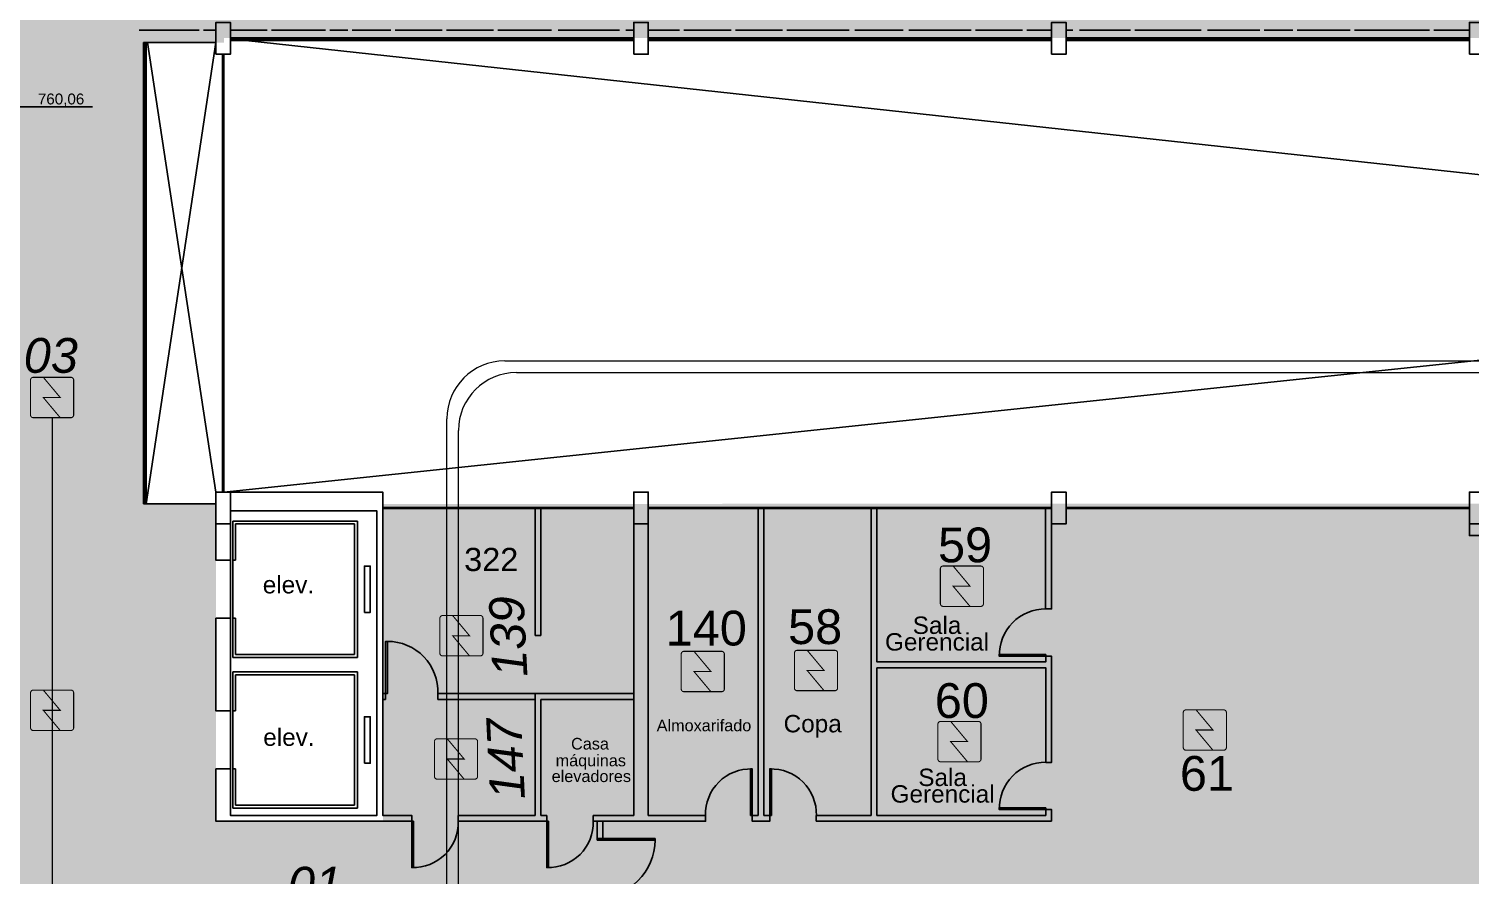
# Model space of a CAD drawing. Header units: metres. Extents: x -331 to 2982, y 362 to 2539.
# Drawn here: x 769.76 to 794.6, y 2189.39 to 2203.98 of the extents above; entities that cross this region are included whole.
import ezdxf
from ezdxf.enums import TextEntityAlignment as Align

# ---------------------------------------------------------------- set-up
doc = ezdxf.new("R2010")
doc.units = ezdxf.units.M
for name, color, linetype in [('72_EGR_BASE_PRIMITIVE', 7, 'Continuous'), ('ALV', 251, 'Continuous'), ('Cota Nivel', 251, 'Continuous'), ('CX', 251, 'Continuous'), ('Det', 251, 'Continuous'), ('DET. FUMAÇA', 1, 'Continuous'), ('Det_Vigas', 251, 'Continuous'), ('Div', 251, 'Continuous'), ('Est', 251, 'Continuous'), ('Pis', 251, 'Continuous'), ('SALAS NOVAS', 7, 'Continuous'), ('Texto_Salas', 251, 'Continuous'), ('vid', 251, 'Continuous')]:
    doc.layers.add(name, color=color, linetype=linetype)
doc.layers.add('_corredores', color=251, linetype='Continuous', plot=False)
doc.layers.add('_salas', color=251, linetype='Continuous', plot=False)
doc.styles.add('DESTAQUE', font='arial.ttf', dxfattribs={"height": 0.4})
doc.styles.get("Standard").update_dxf_attribs({"font": 'arial.ttf', "height": 0.3})
doc.styles.add('X3G_ENTITY_1416AFBF', font='arial.ttf', dxfattribs={"height": 0.6})
doc.styles.add('X3G_ENTITY_1416C315', font='arial.ttf', dxfattribs={"height": 0.6})
doc.styles.add('X3G_ENTITY_1416C318', font='arial.ttf', dxfattribs={"height": 0.6})
doc.styles.add('X3G_ENTITY_14222144', font='arial.ttf', dxfattribs={"height": 0.2})
doc.styles.add('X3G_ENTITY_14222185', font='arial.ttf', dxfattribs={"height": 0.3})
doc.styles.add('X3G_ENTITY_14222206', font='arial.ttf', dxfattribs={"height": 0.3})
doc.styles.add('X3G_ENTITY_14222247', font='arial.ttf', dxfattribs={"height": 0.3})
doc.styles.add('X3G_ENTITY_14222289', font='arial.ttf', dxfattribs={"height": 0.3})
doc.styles.add('X3G_ENTITY_1422228A', font='arial.ttf', dxfattribs={"height": 0.3})
doc.styles.add('X3G_ENTITY_142222C9', font='arial.ttf', dxfattribs={"height": 0.6})
doc.styles.add('X3G_ENTITY_14222306', font='arial.ttf', dxfattribs={"height": 0.6})
doc.styles.add('X3G_ENTITY_14222343', font='arial.ttf', dxfattribs={"height": 0.6})
doc.styles.add('X3G_ENTITY_14222380', font='arial.ttf', dxfattribs={"height": 0.6})
doc.styles.add('X3G_ENTITY_1422298B', font='arial.ttf', dxfattribs={"height": 0.6})

# ---------------------------------------------------------------- blocks, each defined once
blk = doc.blocks.new('Detector de fumaça')
at = {"layer": 'DET. FUMAÇA', "linetype": 'Continuous', "lineweight": 15, "const_width": 0.0187}
blk.add_lwpolyline([(774.599, 539.816), (775.249, 539.816, -0.414214), (775.296, 539.769), (775.296, 539.167, -0.414214), (775.249, 539.12), (774.599, 539.12, -0.414214), (774.553, 539.167), (774.553, 539.769, -0.414214)], format="xyb", close=True, dxfattribs=at)
blk.add_lwpolyline([(774.773, 539.816), (775.064, 539.468), (774.773, 539.468), (775.064, 539.12)], dxfattribs=at)

msp = doc.modelspace()

# ---------------------------------------------------------------- hatches: boundary and pattern name
at = {"layer": '_corredores', "transparency": 33554508}
h = msp.add_hatch(color=256, dxfattribs=at)
h.dxf.hatch_style = 1
h.paths.add_polyline_path([(851.611, 2224.542), (870.381, 2224.542), (870.381, 2226.378), (870.191, 2226.378), (870.191, 2226.575), (870.005, 2226.762), (866.306, 2226.763), (866.29, 2226.729), (866.185, 2226.811), (865.424, 2227.572), (863.996, 2227.572), (862.567, 2227.572), (861.757, 2226.763), (861.722, 2226.763), (861.718, 2226.762), (861.705, 2226.761), (861.687, 2226.761), (858.092, 2226.763), (857.746, 2226.416), (857.399, 2226.763), (853.806, 2226.763), (853.79, 2226.729), (853.686, 2226.811), (852.924, 2227.572), (851.496, 2227.572), (849.749, 2227.572), (849.749, 2226.812), (849.609, 2226.812), (849.609, 2229.892), (844.805, 2229.892), (844.805, 2226.871), (844.864, 2226.812), (845.246, 2227.194), (845.628, 2226.812), (845.246, 2226.43), (844.805, 2226.871), (844.805, 2226.753), (844.815, 2226.763), (840.708, 2226.763), (840.376, 2226.43), (840.043, 2226.763), (836.436, 2226.763), (836.42, 2226.729), (836.316, 2226.811), (835.554, 2227.572), (834.126, 2227.572), (832.698, 2227.572), (831.888, 2226.763), (831.852, 2226.763), (831.849, 2226.762), (831.835, 2226.761), (831.817, 2226.761), (828.223, 2226.763), (827.876, 2226.416), (827.529, 2226.763), (823.936, 2226.763), (823.92, 2226.729), (823.815, 2226.811), (823.054, 2227.572), (821.626, 2227.572), (820.197, 2227.572), (819.387, 2226.763), (819.352, 2226.763), (819.348, 2226.762), (819.335, 2226.761), (819.317, 2226.761), (815.722, 2226.763), (815.376, 2226.416), (815.029, 2226.763), (811.436, 2226.763), (811.42, 2226.729), (811.315, 2226.811), (810.554, 2227.572), (809.126, 2227.572), (807.697, 2227.572), (806.887, 2226.763), (806.852, 2226.763), (806.848, 2226.762), (806.835, 2226.761), (806.817, 2226.761), (803.222, 2226.763), (802.876, 2226.416), (802.529, 2226.763), (798.936, 2226.763), (798.92, 2226.729), (798.815, 2226.811), (798.054, 2227.572), (796.626, 2227.572), (795.197, 2227.572), (794.387, 2226.763), (794.352, 2226.763), (794.348, 2226.762), (794.335, 2226.761), (794.317, 2226.761), (790.722, 2226.763), (790.376, 2226.416), (790.029, 2226.763), (786.436, 2226.763), (786.42, 2226.729), (786.315, 2226.811), (785.554, 2227.572), (784.126, 2227.572), (782.697, 2227.572), (781.887, 2226.763), (781.852, 2226.763), (781.848, 2226.762), (781.835, 2226.761), (781.817, 2226.761), (778.222, 2226.763), (777.876, 2226.416), (777.529, 2226.763), (773.936, 2226.763), (773.92, 2226.729), (773.816, 2226.811), (773.054, 2227.572), (771.626, 2227.572), (770.197, 2227.572), (769.387, 2226.763), (769.352, 2226.763), (769.348, 2226.762), (769.335, 2226.761), (769.317, 2226.761), (765.617, 2226.762), (765.431, 2226.575), (765.431, 2226.378), (765.241, 2226.378), (765.241, 2224.542), (770.086, 2224.542), (770.086, 2214.629), (770.226, 2214.629), (770.226, 2205.509), (767.338, 2205.509), (767.338, 2207.704), (766.211, 2207.704), (766.211, 2205.509), (751.111, 2205.509), (751.111, 2210.741), (749.911, 2210.741), (749.911, 2205.509), (746.061, 2205.509), (746.061, 2201.894), (748.431, 2201.894), (748.431, 2203.594), (748.031, 2203.594), (748.031, 2203.794), (754.456, 2203.794), (754.456, 2203.594), (754.131, 2203.594), (754.131, 2201.894), (754.456, 2201.894), (754.456, 2201.694), (754.456, 2201.169), (757.956, 2201.169), (757.956, 2203.569), (757.956, 2203.769), (768.011, 2203.769), (768.011, 2203.749), (768.816, 2203.749), (768.816, 2195.789), (767.986, 2195.789), (767.986, 2195.769), (762.346, 2195.769), (761.071, 2195.769), (761.071, 2193.044), (754.156, 2193.044), (752.481, 2193.044), (752.481, 2160.519), (752.481, 2157.069), (754.081, 2157.069), (754.081, 2160.544), (753.906, 2160.544), (753.906, 2163.419), (754.171, 2163.419), (754.171, 2187.629), (760.806, 2187.629), (760.806, 2187.719), (773.011, 2187.719), (775.861, 2187.719), (782.791, 2187.719), (782.791, 2190.319), (775.861, 2190.319), (772.986, 2190.319), (772.986, 2195.79), (771.756, 2195.789), (771.756, 2203.744), (773.121, 2203.744), (773.121, 2203.829), (845.141, 2203.829), (845.141, 2195.819), (845.261, 2195.819), (845.261, 2190.319), (839.761, 2190.319), (839.761, 2188.494), (845.261, 2188.494), (845.261, 2187.569), (849.661, 2187.569), (849.661, 2185.094), (852.261, 2185.094), (852.261, 2183.894), (853.061, 2183.894), (853.061, 2176.889), (852.261, 2176.889), (852.261, 2175.254), (853.061, 2175.254), (853.061, 2168.394), (852.261, 2168.394), (852.261, 2166.994), (853.061, 2166.994), (853.061, 2159.489), (825.261, 2159.489), (825.261, 2158.669), (814.561, 2158.669), (814.561, 2159.469), (811.031, 2159.469), (811.031, 2158.069), (813.081, 2158.069), (813.081, 2157.769), (812.881, 2157.769), (812.881, 2156.869), (827.081, 2156.869), (827.081, 2158.069), (854.661, 2158.069), (854.661, 2183.893), (855.756, 2183.893), (855.756, 2184.657), (854.661, 2184.657), (854.661, 2186.757), (855.756, 2186.757), (855.756, 2187.519), (852.011, 2187.519), (852.011, 2187.719), (870.321, 2187.719), (870.321, 2195.769), (866.411, 2195.769), (866.411, 2195.773), (852.411, 2195.789), (852.411, 2195.699), (852.411, 2190.369), (849.561, 2190.369), (849.561, 2205.509), (845.001, 2205.509), (845.001, 2208.659), (849.561, 2208.659), (849.561, 2208.919), (849.561, 2212.194), (852.211, 2212.194), (852.211, 2214.629), (851.611, 2214.629)])
h.paths.add_polyline_path([(845.931, 2221.609), (845.47, 2221.609), (845.47, 2222.029), (843.97, 2222.029), (843.97, 2221.609), (843.95, 2220.109), (845.93, 2220.109), (845.931, 2214.629), (846.008, 2214.629), (846.008, 2210.809), (843.811, 2210.809), (843.811, 2205.509), (835.011, 2205.509), (835.011, 2210.809), (833.811, 2210.809), (833.811, 2205.509), (825.011, 2205.509), (825.011, 2210.809), (823.811, 2210.809), (823.811, 2205.509), (815.011, 2205.509), (815.011, 2210.809), (813.811, 2210.809), (813.811, 2205.509), (805.011, 2205.509), (805.011, 2210.809), (803.811, 2210.809), (803.811, 2205.509), (795.011, 2205.509), (795.011, 2210.809), (793.811, 2210.809), (793.811, 2205.509), (785.011, 2205.509), (785.011, 2210.809), (783.811, 2210.809), (783.811, 2205.509), (775.011, 2205.509), (775.011, 2210.809), (773.981, 2210.809), (773.981, 2205.509), (773.196, 2205.509), (773.196, 2214.629), (773.126, 2214.629), (773.125, 2220.109), (775.146, 2220.109), (775.146, 2221.609), (775.126, 2221.609), (775.126, 2222.029), (773.626, 2222.029), (773.626, 2221.609), (773.166, 2221.609), (773.166, 2224.542), (845.931, 2224.541)], flags=16)
h.paths.add_polyline_path([(851.496, 2226.43), (851.114, 2226.812), (851.496, 2227.194), (851.878, 2226.812)], flags=16)
h.paths.add_polyline_path([(834.508, 2226.812), (834.126, 2226.43), (833.744, 2226.812), (834.126, 2227.194)], flags=16)
h.paths.add_polyline_path([(863.614, 2226.812), (863.996, 2227.194), (864.378, 2226.812), (863.996, 2226.43)], flags=16)
h.paths.add_polyline_path([(822.008, 2226.812), (821.626, 2226.43), (821.244, 2226.812), (821.626, 2227.194)], flags=16)
h.paths.add_polyline_path([(864.389, 2190.556), (864.551, 2190.634), (864.712, 2190.35), (866.013, 2191.248, -0.431733), (866.332, 2192.391), (865.598, 2193.79), (865.28, 2193.589), (865.172, 2193.734, -2.788173)], flags=16)
h.paths.add_polyline_path([(809.508, 2226.812), (809.126, 2226.43), (808.744, 2226.812), (809.126, 2227.194)], flags=16)
h.paths.add_polyline_path([(797.008, 2226.812), (796.626, 2226.43), (796.244, 2226.812), (796.626, 2227.194)], flags=16)
h.paths.add_polyline_path([(784.507, 2226.812), (784.126, 2226.43), (783.744, 2226.812), (784.126, 2227.194)], flags=16)
h.paths.add_polyline_path([(772.008, 2226.812), (771.626, 2226.43), (771.244, 2226.812), (771.626, 2227.194)], flags=16)
h.paths.add_polyline_path([(767.557, 2193.922), (767.41, 2193.819), (767.205, 2194.063), (766.31, 2193.169, -0.414214), (766.31, 2192.369), (767.205, 2191.475), (767.41, 2191.719), (767.557, 2191.616, -3.171595)], flags=16)
at = {"layer": '_salas', "transparency": 33554559}
h = msp.add_hatch(color=256, dxfattribs=at)
h.dxf.hatch_style = 1
h.paths.add_polyline_path([(839.661, 2195.817), (775.861, 2195.791), (775.861, 2190.319), (782.791, 2190.319), (782.791, 2187.719), (775.861, 2187.719), (775.861, 2183.019), (799.661, 2183.019), (799.661, 2183.219), (799.261, 2183.219), (799.261, 2187.519), (806.361, 2187.519), (806.361, 2184.769), (809.061, 2184.769), (809.061, 2184.569), (810.961, 2184.569), (810.961, 2185.099), (815.161, 2185.099), (815.161, 2187.419), (817.261, 2187.419), (817.261, 2185.099), (839.261, 2185.094), (839.261, 2182.894), (845.151, 2182.894), (845.151, 2159.489), (853.061, 2159.489), (853.061, 2166.994), (852.261, 2166.994), (852.261, 2168.394), (853.061, 2168.394), (853.061, 2175.254), (852.261, 2175.254), (852.261, 2176.889), (853.061, 2176.889), (853.061, 2183.894), (852.261, 2183.894), (852.261, 2185.094), (849.661, 2185.094), (849.661, 2187.569), (845.261, 2187.569), (845.261, 2188.494), (839.761, 2188.494), (839.761, 2190.319), (839.661, 2190.319)])

# ---------------------------------------------------------------- linework, layer by layer
at = {"layer": '72_EGR_BASE_PRIMITIVE', "color": 251, "linetype": 'Continuous', "lineweight": -3, "true_color": 0x5f5f5f}
for p, q in [((782.326, 2195.711), (782.326, 2190.421)), ((782.426, 2190.421), (782.426, 2195.711)), ((784.273, 2195.711), (784.273, 2190.421)), ((787.277, 2193.981), (787.277, 2195.711)), ((787.277, 2194.124), (787.277, 2194.124)), ((784.373, 2193.774), (784.373, 2193.774)), ((784.273, 2193.066), (784.273, 2192.966)), ((783.33, 2190.321), (783.33, 2190.421)), ((784.273, 2190.421), (783.33, 2190.421)), ((787.384, 2190.321), (783.33, 2190.321))]:
    msp.add_line(p, q, dxfattribs=at)
at = {"layer": '72_EGR_BASE_PRIMITIVE', "color": 251, "linetype": 'Continuous', "lineweight": -3, "true_color": 0x5f5f5f, "extrusion": (0, 0, -1)}
for p, q in [((784.373, 2190.421), (784.373, 2192.966)), ((782.326, 2190.421), (782.226, 2190.421)), ((787.284, 2190.421), (784.373, 2190.421)), ((787.284, 2190.551), (787.284, 2190.421))]:
    msp.add_line(p, q, dxfattribs=at)
at = {"layer": '72_EGR_BASE_PRIMITIVE', "color": 251, "linetype": 'Continuous', "lineweight": -3, "true_color": 0x5f5f5f}
for points in [[(784.373, 2195.711), (784.373, 2193.066), (787.284, 2193.066), (787.284, 2193.166), (787.384, 2193.166), (787.384, 2191.335), (787.284, 2191.335)], [(787.284, 2193.98), (787.384, 2193.98), (787.384, 2193.98), (787.384, 2195.711)], [(784.373, 2192.966), (787.284, 2192.966), (787.284, 2191.335)], [(780.434, 2190.421), (781.421, 2190.421), (781.421, 2190.321), (780.434, 2190.321)], [(787.384, 2190.321), (787.384, 2190.521), (787.284, 2190.521), (787.284, 2190.421)]]:
    msp.add_lwpolyline(points, dxfattribs=at)
at = {"layer": '72_EGR_BASE_PRIMITIVE', "color": 251, "linetype": 'Continuous', "lineweight": -3, "true_color": 0x5f5f5f, "extrusion": (0, 0, -1)}
msp.add_lwpolyline([(-782.426, 2190.421), (-782.526, 2190.421), (-782.526, 2190.321), (-782.226, 2190.321), (-782.226, 2190.421)], dxfattribs=at)
at = {"layer": 'ALV', "color": 251}
for p, q in [((775.859, 2190.421), (775.859, 2195.996)), ((775.859, 2190.421), (775.859, 2195.996)), ((775.759, 2190.421), (775.759, 2195.671)), ((775.759, 2190.421), (775.759, 2195.671)), ((772.984, 2194.821), (772.984, 2195.446)), ((773.234, 2194.821), (773.234, 2195.446)), ((780.184, 2195.446), (780.184, 2190.421)), ((780.184, 2195.446), (780.184, 2190.421)), ((780.184, 2195.446), (780.184, 2190.421)), ((780.184, 2195.446), (780.184, 2190.421)), ((780.434, 2190.421), (780.434, 2195.446)), ((780.434, 2190.421), (780.434, 2195.446)), ((780.434, 2190.421), (780.434, 2195.446)), ((780.434, 2190.421), (780.434, 2195.446)), ((780.434, 2195.421), (780.434, 2190.421)), ((780.434, 2195.421), (780.434, 2190.421)), ((794.584, 2195.246), (794.584, 2195.446)), ((794.834, 2195.246), (794.584, 2195.246)), ((772.984, 2192.221), (772.984, 2193.821)), ((773.234, 2193.821), (772.984, 2193.821)), ((773.234, 2192.221), (773.234, 2193.821)), ((772.984, 2192.221), (773.234, 2192.221)), ((772.984, 2190.321), (772.984, 2191.221)), ((773.234, 2190.421), (773.234, 2191.221)), ((776.359, 2190.321), (772.984, 2190.321)), ((775.759, 2190.421), (773.234, 2190.421)), ((777.159, 2190.421), (778.484, 2190.421)), ((777.159, 2190.421), (778.484, 2190.421)), ((777.159, 2190.321), (778.684, 2190.321)), ((777.159, 2190.321), (778.684, 2190.321)), ((780.184, 2190.421), (779.484, 2190.421)), ((780.184, 2190.421), (779.484, 2190.421)), ((780.184, 2190.421), (779.484, 2190.421)), ((780.184, 2190.421), (779.484, 2190.421)), ((779.484, 2190.321), (780.434, 2190.321)), ((779.484, 2190.321), (780.434, 2190.321)), ((779.484, 2190.321), (780.434, 2190.321)), ((779.484, 2190.321), (780.434, 2190.321))]:
    msp.add_line(p, q, dxfattribs=at)
at = {"layer": 'ALV'}
for p, q in [((775.859, 2190.421), (775.859, 2195.996)), ((775.759, 2190.421), (775.759, 2195.671)), ((778.484, 2193.521), (778.484, 2195.711)), ((778.484, 2195.711), (778.484, 2193.521)), ((778.584, 2193.521), (778.584, 2195.711)), ((778.584, 2193.521), (778.584, 2195.711)), ((780.184, 2195.446), (780.184, 2190.421)), ((780.184, 2195.446), (780.184, 2190.421)), ((780.434, 2190.421), (780.434, 2195.446)), ((780.434, 2190.421), (780.434, 2195.446)), ((780.434, 2195.421), (780.434, 2190.421)), ((778.584, 2193.521), (778.484, 2193.521)), ((775.909, 2192.421), (775.859, 2192.421)), ((775.909, 2192.521), (775.909, 2192.421)), ((778.484, 2190.421), (778.484, 2192.521)), ((778.484, 2192.521), (778.484, 2190.421)), ((780.184, 2192.521), (778.484, 2192.521)), ((778.584, 2190.421), (778.584, 2192.421)), ((780.184, 2192.421), (778.584, 2192.421)), ((777.159, 2190.321), (777.159, 2190.421)), ((777.159, 2190.421), (778.484, 2190.421)), ((777.159, 2190.421), (777.159, 2190.321)), ((777.159, 2190.321), (778.684, 2190.321)), ((778.684, 2190.421), (778.584, 2190.421)), ((778.684, 2190.421), (778.584, 2190.421)), ((778.684, 2190.321), (778.684, 2190.421)), ((778.684, 2190.321), (778.684, 2190.421)), ((780.184, 2190.421), (779.484, 2190.421)), ((779.484, 2190.421), (779.484, 2190.321)), ((780.184, 2190.421), (779.484, 2190.421)), ((779.484, 2190.421), (779.484, 2190.321)), ((779.484, 2190.321), (780.434, 2190.321)), ((779.484, 2190.321), (780.434, 2190.321)), ((779.552, 2190.021), (779.552, 2190.321)), ((779.652, 2190.021), (779.652, 2190.321))]:
    msp.add_line(p, q, dxfattribs=at)
at = {"layer": 'ALV', "color": 251}
msp.add_lwpolyline([(773.234, 2195.671), (775.759, 2195.671), (775.759, 2190.421), (773.234, 2190.421), (773.234, 2191.221), (772.984, 2191.221), (772.984, 2190.321), (776.359, 2190.321), (776.359, 2190.421), (775.859, 2190.421), (775.859, 2195.996), (775.759, 2195.996), (773.234, 2195.996)], dxfattribs=at)
for points in [[(773.234, 2195.446), (772.984, 2195.446), (772.984, 2194.821), (773.234, 2194.821)], [(794.834, 2195.446), (794.584, 2195.446), (794.584, 2195.246), (794.834, 2195.246)], [(773.234, 2193.821), (772.984, 2193.821), (772.984, 2192.221), (773.234, 2192.221)]]:
    msp.add_lwpolyline(points, close=True, dxfattribs=at)
at = {"layer": 'Cota Nivel', "color": 251}
msp.add_lwpolyline([(769.387, 2202.642), (770.857, 2202.642)], dxfattribs=at)
at = {"layer": 'CX', "ltscale": 8}
for points in [[(775.909, 2192.521), (775.939, 2192.521), (775.939, 2193.421), (775.909, 2193.421)], [(776.389, 2190.321), (776.359, 2190.321), (776.359, 2189.521), (776.389, 2189.521)], [(778.714, 2190.321), (778.684, 2190.321), (778.684, 2189.521), (778.714, 2189.521)]]:
    msp.add_lwpolyline(points, close=True, dxfattribs=at)
at = {"layer": 'CX', "color": 251, "ltscale": 8}
for points in [[(787.284, 2193.196), (787.284, 2193.166), (786.484, 2193.166), (786.484, 2193.196)], [(782.196, 2190.421), (782.226, 2190.421), (782.226, 2191.221), (782.196, 2191.221)], [(782.556, 2190.421), (782.526, 2190.421), (782.526, 2191.221), (782.556, 2191.221)], [(787.284, 2190.551), (787.284, 2190.521), (786.484, 2190.521), (786.484, 2190.551)]]:
    msp.add_lwpolyline(points, close=True, dxfattribs=at)
for centre, radius, start, end in [((787.277, 2193.187), 0.794, 89.5227, 181.4837), ((787.277, 2190.542), 0.794, 89.5227, 181.4837), ((782.199, 2190.443), 0.779, 88.0591, 181.6101), ((782.552, 2190.443), 0.779, 358.3899, 91.9409)]:
    msp.add_arc(centre, radius, start, end, dxfattribs=at)
at = {"layer": 'CX', "ltscale": 8}
for centre, radius, start, end in [((775.939, 2192.551), 0.871, 358.058, 90), ((776.388, 2190.292), 0.771, 267.8389, 2.1611), ((778.713, 2190.292), 0.771, 267.8389, 2.1611)]:
    msp.add_arc(centre, radius, start, end, dxfattribs=at)
at = {"layer": 'Det', "color": 251}
for p, q in [((772.984, 2203.746), (771.784, 2195.791)), ((771.804, 2203.746), (772.984, 2195.996)), ((773.234, 2203.811), (845.099, 2195.996)), ((773.119, 2195.996), (844.959, 2203.546))]:
    msp.add_line(p, q, dxfattribs=at)
at = {"layer": 'Det_Vigas', "color": 251}
for p, q in [((772.697, 2203.961), (771.663, 2203.961)), ((772.984, 2203.961), (772.772, 2203.961)), ((772.984, 2203.771), (772.984, 2203.961)), ((773.234, 2203.961), (773.869, 2203.961)), ((773.234, 2203.781), (773.234, 2203.961)), ((773.234, 2203.781), (780.184, 2203.781)), ((773.944, 2203.961), (774.874, 2203.961)), ((774.949, 2203.961), (775.257, 2203.961)), ((775.332, 2203.961), (775.996, 2203.961)), ((776.071, 2203.961), (776.882, 2203.961)), ((776.957, 2203.961), (777.768, 2203.961)), ((777.843, 2203.961), (778.769, 2203.961)), ((778.879, 2203.961), (779.939, 2203.961)), ((780.049, 2203.961), (780.184, 2203.961)), ((780.184, 2203.781), (780.184, 2203.961)), ((780.973, 2203.961), (780.434, 2203.961)), ((780.434, 2203.781), (780.434, 2203.961)), ((787.384, 2203.781), (780.434, 2203.781)), ((781.862, 2203.961), (781.048, 2203.961)), ((782.748, 2203.961), (781.937, 2203.961)), ((783.894, 2203.961), (782.823, 2203.961)), ((784.824, 2203.961), (783.994, 2203.961)), ((785.997, 2203.961), (784.924, 2203.961)), ((786.882, 2203.961), (786.072, 2203.961)), ((787.384, 2203.961), (786.957, 2203.961)), ((787.384, 2203.781), (787.384, 2203.961)), ((787.634, 2203.961), (787.752, 2203.961)), ((787.634, 2203.781), (787.634, 2203.961)), ((787.634, 2203.781), (794.584, 2203.781)), ((787.862, 2203.961), (788.744, 2203.961)), ((788.819, 2203.961), (789.961, 2203.961)), ((790.071, 2203.961), (790.973, 2203.961)), ((791.048, 2203.961), (791.543, 2203.961)), ((791.618, 2203.961), (792.53, 2203.961)), ((792.605, 2203.961), (793.894, 2203.961)), ((793.969, 2203.961), (794.584, 2203.961)), ((794.584, 2203.781), (794.584, 2203.961))]:
    msp.add_line(p, q, dxfattribs=at)
at = {"layer": 'Div', "color": 230, "linetype": 'Continuous', "lineweight": 0}
for p, q in [((777.963, 2198.258), (871.449, 2198.258)), ((778.163, 2198.058), (871.425, 2198.058)), ((776.963, 2148.779), (776.963, 2197.258)), ((777.163, 2148.779), (777.163, 2197.058))]:
    msp.add_line(p, q, dxfattribs=at)
at = {"layer": 'Div', "color": 150, "linetype": 'Continuous', "lineweight": 0}
msp.add_line((770.161, 2197.279), (770.161, 2188.509), dxfattribs=at)
at = {"layer": 'Div'}
for p, q in [((775.909, 2192.521), (775.859, 2192.521)), ((775.909, 2192.421), (775.859, 2192.421)), ((778.484, 2192.521), (776.809, 2192.521)), ((778.484, 2192.421), (776.809, 2192.421))]:
    msp.add_line(p, q, dxfattribs=at)
at = {"layer": 'Div', "linetype": 'Continuous'}
msp.add_line((776.809, 2192.421), (776.809, 2192.521), dxfattribs=at)
at = {"layer": 'Div', "color": 230, "linetype": 'Continuous', "lineweight": 0}
for centre in [(777.963, 2197.258), (778.163, 2197.058)]:
    msp.add_arc(centre, 1, 90, 180, dxfattribs=at)
at = {"layer": 'Est', "color": 251}
for points in [[(772.984, 2203.546), (772.984, 2204.096), (773.234, 2204.096), (773.234, 2203.546)], [(780.184, 2203.546), (780.184, 2204.096), (780.434, 2204.096), (780.434, 2203.546)], [(787.384, 2203.546), (787.384, 2204.096), (787.634, 2204.096), (787.634, 2203.546)], [(794.584, 2203.546), (794.584, 2204.096), (794.834, 2204.096), (794.834, 2203.546)], [(772.984, 2195.446), (772.984, 2195.996), (773.234, 2195.996), (773.234, 2195.446)], [(780.184, 2195.446), (780.184, 2195.996), (780.434, 2195.996), (780.434, 2195.446)], [(780.184, 2195.446), (780.184, 2195.996), (780.434, 2195.996), (780.434, 2195.446)], [(787.384, 2195.446), (787.384, 2195.996), (787.634, 2195.996), (787.634, 2195.446)], [(794.584, 2195.446), (794.584, 2195.996), (794.834, 2195.996), (794.834, 2195.446)]]:
    msp.add_lwpolyline(points, close=True, dxfattribs=at)
at = {"layer": 'Est'}
msp.add_lwpolyline([(780.184, 2195.446), (780.184, 2195.996), (780.434, 2195.996), (780.434, 2195.446)], close=True, dxfattribs=at)
at = {"layer": 'Pis', "color": 251}
for p, q in [((772.984, 2203.746), (771.734, 2203.746)), ((771.784, 2203.746), (771.784, 2195.791)), ((772.984, 2195.791), (771.734, 2195.791)), ((773.274, 2195.496), (775.424, 2195.496)), ((773.274, 2194.821), (773.274, 2195.496)), ((775.374, 2195.446), (773.324, 2195.446)), ((773.324, 2195.446), (773.324, 2194.821)), ((775.374, 2193.196), (775.374, 2195.446)), ((775.424, 2195.496), (775.424, 2193.146)), ((773.234, 2194.821), (773.234, 2193.821)), ((773.274, 2194.821), (773.274, 2193.821)), ((773.324, 2194.821), (773.274, 2194.821)), ((773.324, 2193.821), (773.274, 2193.821)), ((773.274, 2193.146), (773.274, 2193.821)), ((773.324, 2193.821), (773.324, 2193.196)), ((775.424, 2193.146), (773.274, 2193.146)), ((773.324, 2193.196), (775.374, 2193.196)), ((773.274, 2192.896), (775.424, 2192.896)), ((773.274, 2192.221), (773.274, 2192.896)), ((775.374, 2192.846), (773.324, 2192.846)), ((773.324, 2192.846), (773.324, 2192.221)), ((775.374, 2190.596), (775.374, 2192.846)), ((775.424, 2192.896), (775.424, 2190.546)), ((773.234, 2192.221), (773.234, 2191.221)), ((773.274, 2192.221), (773.274, 2191.221)), ((773.324, 2192.221), (773.274, 2192.221)), ((773.274, 2190.546), (773.274, 2191.221)), ((773.324, 2191.221), (773.274, 2191.221)), ((773.324, 2191.221), (773.324, 2190.596)), ((773.324, 2190.596), (775.374, 2190.596)), ((775.424, 2190.546), (773.274, 2190.546))]:
    msp.add_line(p, q, dxfattribs=at)
for points in [[(775.542, 2193.921), (775.542, 2194.721), (775.642, 2194.721), (775.642, 2193.921)], [(775.542, 2191.321), (775.542, 2192.121), (775.642, 2192.121), (775.642, 2191.321)]]:
    msp.add_lwpolyline(points, close=True, dxfattribs=at)
at = {"layer": 'vid', "color": 251}
for p, q in [((771.734, 2203.746), (771.734, 2195.791)), ((771.754, 2203.746), (771.754, 2195.791)), ((780.184, 2203.831), (773.234, 2203.831)), ((780.184, 2203.811), (773.234, 2203.811)), ((787.384, 2203.831), (780.434, 2203.831)), ((787.384, 2203.811), (780.434, 2203.811)), ((794.584, 2203.831), (787.634, 2203.831)), ((794.584, 2203.811), (787.634, 2203.811)), ((773.099, 2203.546), (773.099, 2195.996)), ((773.119, 2203.546), (773.119, 2195.996)), ((780.184, 2195.731), (775.859, 2195.731)), ((780.184, 2195.731), (775.859, 2195.731)), ((780.184, 2195.711), (775.859, 2195.711)), ((780.184, 2195.711), (775.859, 2195.711)), ((787.384, 2195.731), (780.434, 2195.731)), ((787.384, 2195.711), (780.434, 2195.711)), ((794.584, 2195.731), (787.634, 2195.731)), ((794.584, 2195.711), (787.634, 2195.711))]:
    msp.add_line(p, q, dxfattribs=at)
at = {"layer": 'vid'}
for p, q in [((780.184, 2195.731), (775.859, 2195.731)), ((780.184, 2195.711), (775.859, 2195.711))]:
    msp.add_line(p, q, dxfattribs=at)
at = {"layer": 'vid', "color": 251, "ltscale": 0.8}
msp.add_line((779.552, 2190.321), (779.552, 2190.021), dxfattribs=at)
msp.add_lwpolyline([(779.552, 2189.991), (780.552, 2189.991), (780.552, 2190.021), (779.552, 2190.021)], close=True, dxfattribs=at)
msp.add_lwpolyline([(779.552, 2189.991), (780.552, 2189.991), (780.552, 2190.021), (779.552, 2190.021)], close=True, dxfattribs=at)
msp.add_arc((779.581, 2189.991), 0.97, 268.2551, 0, dxfattribs=at)

# ---------------------------------------------------------------- block references
at = {"layer": 'DET. FUMAÇA', "linetype": 'Continuous', "lineweight": 0}
for p in [(-4.763, 1658.159), (10.914, 1654.905), (2.29, 1654.051), (6.449, 1653.434), (8.4, 1653.451), (-4.763, 1652.765), (10.872, 1652.225), (15.1, 1652.425), (2.197, 1651.926)]:
    msp.add_blockref('Detector de fumaça', p, dxfattribs=at)

# ---------------------------------------------------------------- texts
at = {"layer": 'Cota Nivel', "color": 251}
msp.add_text('760,06', height=0.1872, dxfattribs=at).set_placement((770.716, 2202.625), align=Align.BOTTOM_RIGHT)
at = {"layer": 'Div', "color": 5, "linetype": 'Continuous', "lineweight": 0, "true_color": 0x0000ff, "char_height": 0.6, "attachment_point": 1}
for s, insert, style in [('{\\fArial|b0|i1|c0|p34;03}', (769.673, 2198.653), 'X3G_ENTITY_1416C315'), ('59', (785.427, 2195.385), 'X3G_ENTITY_14222343'), ('140', (780.735, 2193.95), 'X3G_ENTITY_142222C9'), ('58', (782.843, 2193.975), 'X3G_ENTITY_14222306'), ('60', (785.371, 2192.701), 'X3G_ENTITY_14222380'), ('61', (789.595, 2191.445), 'X3G_ENTITY_1422298B'), ('{\\fArial|b0|i1|c0|p34;01}', (774.225, 2189.534), 'X3G_ENTITY_1416C318')]:
    msp.add_mtext_dynamic_manual_height_columns(s, width=13.3188, gutter_width=2.5, heights=[0], dxfattribs=dict(at, insert=insert, style=style))
at = {"layer": 'Div', "color": 5, "linetype": 'Continuous', "lineweight": 0, "true_color": 0x0000ff, "char_height": 0.6, "attachment_point": 1, "rotation": 92.8119, "style": 'X3G_ENTITY_1416AFBF'}
for s, insert in [('{\\fArial|b0|i1|c0|p34;139}', (777.753, 2192.79)), ('{\\fArial|b0|i1|c0|p34;147}', (777.71, 2190.68))]:
    msp.add_mtext_dynamic_manual_height_columns(s, width=13.3188, gutter_width=2.5, heights=[0], dxfattribs=dict(at, insert=insert))
at = {"layer": 'SALAS NOVAS', "color": 251}
for s, height, style, p in [('322', 0.4, 'DESTAQUE', (777.728, 2194.634)), ('Sala', 0.3, 'X3G_ENTITY_14222206', (785.41, 2193.55)), ('Gerencial', 0.3, 'X3G_ENTITY_14222247', (785.41, 2193.263)), ('Almoxarifado', 0.2, 'X3G_ENTITY_14222144', (781.394, 2191.872)), ('Copa', 0.3, 'X3G_ENTITY_14222185', (783.267, 2191.853)), ('Casa', 0.2, 'X3G_ENTITY_14222144', (779.43, 2191.557)), ('máquinas', 0.2, 'X3G_ENTITY_14222144', (779.444, 2191.268)), ('elevadores', 0.2, 'X3G_ENTITY_14222144', (779.453, 2190.996)), ('Sala', 0.3, 'X3G_ENTITY_1422228A', (785.506, 2190.927)), ('Gerencial', 0.3, 'X3G_ENTITY_14222289', (785.506, 2190.641))]:
    msp.add_text(s, height=height, dxfattribs=dict(at, style=style)).set_placement(p, align=Align.CENTER)
at = {"layer": 'Texto_Salas', "color": 251, "style": 'DESTAQUE'}
for p in [(774.234, 2194.249), (774.242, 2191.62)]:
    msp.add_text('elev.', height=0.3, dxfattribs=at).set_placement(p, align=Align.CENTER)

doc.saveas('drawing.dxf')
